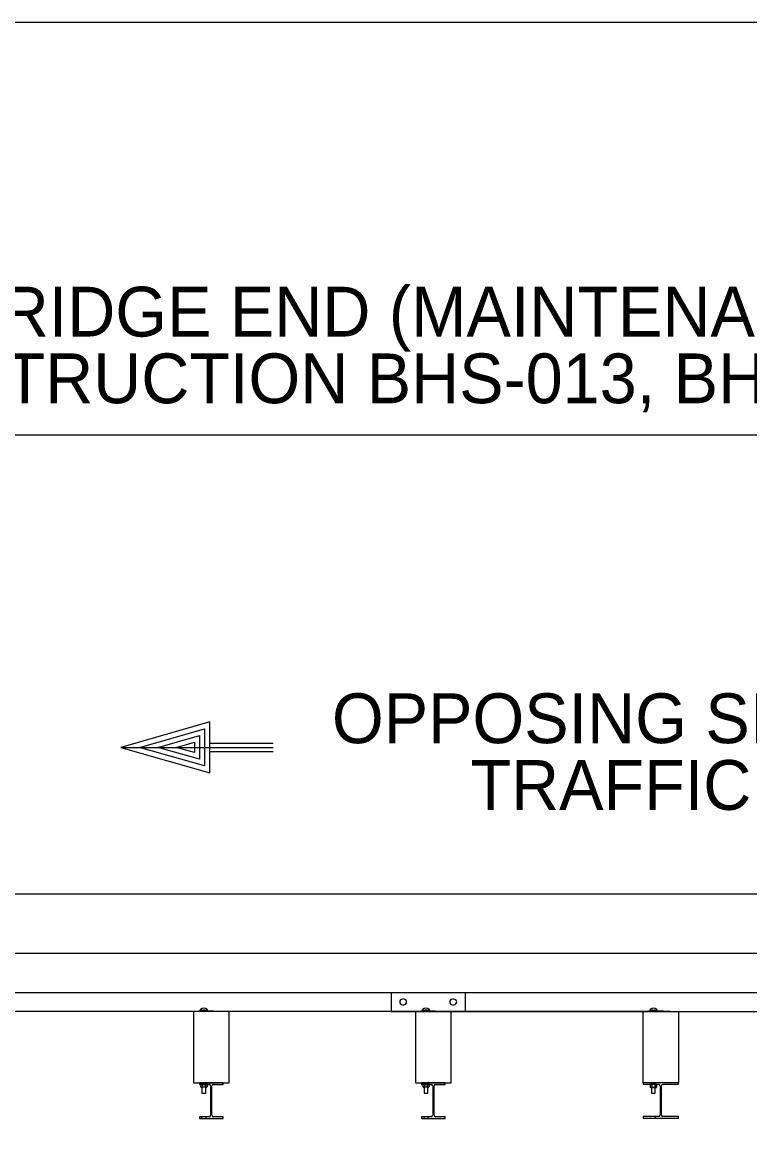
# Model space of a CAD drawing. Extents: x 503 to 668, y 143 to 243.
# Drawn here: x 614.61 to 624.85, y 227.59 to 243.29 of the extents above; entities that cross this region are included whole.
import ezdxf

# ---------------------------------------------------------------- set-up
doc = ezdxf.new("R2010")
doc.units = 0
for name, color, linetype in [('Level 1', 7, 'Continuous'), ('Level 2', 7, 'Continuous'), ('R_PL_GRAILLT_PR', 7, 'Continuous'), ('RW 2024 Reprint', 7, 'Continuous'), ('SB_STD_PT', 7, 'Continuous'), ('SB_STD_SEPIA', 7, 'Continuous')]:
    doc.layers.add(name, color=color, linetype=linetype)

msp = doc.modelspace()

# ---------------------------------------------------------------- linework, layer by layer
at = {"layer": 'Level 1'}
for p, q in [((607.791, 229.65), (617.479, 229.65)), ((613.553, 229.65), (620.845, 229.65)), ((619.803, 229.65), (619.803, 229.38)), ((619.803, 229.65), (633.312, 229.65)), ((620.845, 229.65), (620.845, 229.38)), ((617.095, 229.391), (617.303, 229.391)), ((617.121, 229.4), (617.121, 229.408)), ((617.121, 229.4), (617.121, 229.4)), ((617.121, 229.4), (617.214, 229.4)), ((617.121, 229.4), (617.214, 229.4)), ((617.126, 229.382), (617.126, 229.391)), ((617.214, 229.408), (617.214, 229.4)), ((617.214, 229.4), (617.214, 229.4)), ((617.272, 229.382), (617.272, 229.391)), ((620.22, 229.391), (620.428, 229.391)), ((620.246, 229.4), (620.246, 229.408)), ((620.246, 229.4), (620.246, 229.4)), ((620.246, 229.4), (620.339, 229.4)), ((620.251, 229.382), (620.251, 229.391)), ((620.339, 229.408), (620.339, 229.4)), ((620.339, 229.4), (620.339, 229.4)), ((620.397, 229.382), (620.397, 229.391)), ((623.42, 229.39), (623.628, 229.39)), ((623.446, 229.4), (623.446, 229.407)), ((623.446, 229.399), (623.446, 229.4)), ((623.446, 229.399), (623.54, 229.399)), ((623.54, 229.407), (623.54, 229.4)), ((623.54, 229.4), (623.54, 229.399)), ((623.597, 229.382), (623.597, 229.39)), ((623.731, 229.38), (607.779, 229.38)), ((617.022, 229.38), (617.022, 228.38)), ((617.303, 229.382), (617.095, 229.382)), ((617.167, 229.381), (617.126, 229.381)), ((617.141, 229.381), (617.141, 229.38)), ((617.209, 229.381), (617.167, 229.381)), ((617.194, 229.381), (617.194, 229.38)), ((617.522, 228.38), (617.522, 229.38)), ((619.803, 229.38), (633.312, 229.38)), ((620.147, 229.38), (620.147, 228.38)), ((620.428, 229.382), (620.22, 229.382)), ((620.292, 229.381), (620.251, 229.381)), ((620.266, 229.381), (620.266, 229.38)), ((620.334, 229.381), (620.292, 229.381)), ((620.319, 229.381), (620.319, 229.38)), ((620.647, 228.38), (620.647, 229.38)), ((623.347, 229.38), (623.847, 229.38)), ((623.347, 228.38), (623.347, 229.38)), ((623.628, 229.382), (623.42, 229.382)), ((623.493, 229.381), (623.451, 229.381)), ((623.467, 229.381), (623.467, 229.38)), ((623.534, 229.381), (623.493, 229.381)), ((623.519, 229.381), (623.519, 229.38)), ((623.847, 229.38), (623.847, 228.38)), ((617.022, 228.38), (617.522, 228.38)), ((617.105, 228.38), (617.105, 228.356)), ((617.438, 228.38), (617.105, 228.38)), ((617.105, 228.356), (617.241, 228.356)), ((617.122, 228.359), (617.122, 228.356)), ((617.122, 228.356), (617.122, 228.323)), ((617.128, 228.365), (617.134, 228.365)), ((617.134, 228.318), (617.128, 228.318)), ((617.167, 228.365), (617.134, 228.365)), ((617.167, 228.318), (617.134, 228.318)), ((617.167, 228.364), (617.141, 228.364)), ((617.19, 228.362), (617.145, 228.362)), ((617.145, 228.359), (617.145, 228.356)), ((617.145, 228.356), (617.145, 228.323)), ((617.145, 228.321), (617.167, 228.321)), ((617.167, 228.365), (617.201, 228.365)), ((617.194, 228.364), (617.167, 228.364)), ((617.167, 228.321), (617.19, 228.321)), ((617.201, 228.318), (617.167, 228.318)), ((617.19, 228.359), (617.19, 228.356)), ((617.19, 228.356), (617.19, 228.323)), ((617.201, 228.365), (617.207, 228.365)), ((617.207, 228.318), (617.201, 228.318)), ((617.213, 228.359), (617.213, 228.356)), ((617.213, 228.356), (617.213, 228.323)), ((617.262, 228.335), (617.262, 227.921)), ((617.281, 227.921), (617.281, 228.335)), ((617.302, 228.356), (617.438, 228.356)), ((617.438, 228.356), (617.438, 228.38)), ((620.147, 228.38), (620.647, 228.38)), ((620.23, 228.38), (620.23, 228.356)), ((620.563, 228.38), (620.23, 228.38)), ((620.23, 228.356), (620.366, 228.356)), ((620.247, 228.359), (620.247, 228.356)), ((620.247, 228.356), (620.247, 228.323)), ((620.253, 228.365), (620.259, 228.365)), ((620.259, 228.318), (620.253, 228.318)), ((620.292, 228.365), (620.259, 228.365)), ((620.292, 228.318), (620.259, 228.318)), ((620.292, 228.364), (620.266, 228.364)), ((620.315, 228.362), (620.27, 228.362)), ((620.27, 228.359), (620.27, 228.356)), ((620.27, 228.356), (620.27, 228.323)), ((620.27, 228.321), (620.292, 228.321)), ((620.292, 228.365), (620.326, 228.365)), ((620.319, 228.364), (620.292, 228.364)), ((620.292, 228.321), (620.315, 228.321)), ((620.326, 228.318), (620.292, 228.318)), ((620.315, 228.359), (620.315, 228.356)), ((620.315, 228.356), (620.315, 228.323)), ((620.326, 228.365), (620.332, 228.365)), ((620.332, 228.318), (620.326, 228.318)), ((620.338, 228.359), (620.338, 228.356)), ((620.338, 228.356), (620.338, 228.323)), ((620.387, 228.335), (620.387, 227.921)), ((620.406, 227.921), (620.406, 228.335)), ((620.427, 228.356), (620.563, 228.356)), ((620.563, 228.356), (620.563, 228.38)), ((623.352, 228.38), (623.347, 228.38)), ((623.352, 228.38), (623.347, 228.38)), ((623.347, 228.38), (623.347, 228.358)), ((623.347, 228.358), (623.361, 228.358)), ((623.488, 228.38), (623.352, 228.38)), ((623.361, 228.358), (623.478, 228.358)), ((623.448, 228.353), (623.448, 228.349)), ((623.448, 228.349), (623.448, 228.316)), ((623.459, 228.311), (623.454, 228.311)), ((623.493, 228.311), (623.459, 228.311)), ((623.493, 228.358), (623.467, 228.358)), ((623.47, 228.353), (623.47, 228.352)), ((623.47, 228.352), (623.47, 228.316)), ((623.515, 228.355), (623.471, 228.355)), ((623.471, 228.314), (623.493, 228.314)), ((623.478, 228.358), (623.566, 228.358)), ((623.706, 228.38), (623.488, 228.38)), ((623.519, 228.358), (623.493, 228.358)), ((623.493, 228.314), (623.515, 228.314)), ((623.527, 228.311), (623.493, 228.311)), ((623.515, 228.353), (623.515, 228.316)), ((623.532, 228.311), (623.527, 228.311)), ((623.538, 228.353), (623.538, 228.316)), ((623.587, 228.337), (623.587, 227.923)), ((623.606, 227.923), (623.606, 228.337)), ((623.627, 228.358), (623.715, 228.358)), ((623.842, 228.38), (623.706, 228.38)), ((623.847, 228.38), (623.706, 228.38)), ((623.715, 228.358), (623.833, 228.358)), ((623.833, 228.358), (623.846, 228.358)), ((623.847, 228.38), (623.842, 228.38)), ((623.846, 228.38), (623.842, 228.38)), ((623.846, 228.358), (623.846, 228.38)), ((617.141, 228.233), (617.194, 228.233)), ((620.266, 228.233), (620.319, 228.233)), ((623.467, 228.233), (623.519, 228.233)), ((623.586, 228.26), (623.586, 228)), ((623.607, 228), (623.607, 228.26)), ((617.105, 227.9), (617.105, 227.877)), ((617.241, 227.9), (617.105, 227.9)), ((617.105, 227.877), (617.438, 227.877)), ((617.438, 227.9), (617.302, 227.9)), ((617.438, 227.877), (617.438, 227.9)), ((620.23, 227.9), (620.23, 227.877)), ((620.366, 227.9), (620.23, 227.9)), ((620.23, 227.877), (620.563, 227.877)), ((620.563, 227.9), (620.427, 227.9)), ((620.563, 227.877), (620.563, 227.9)), ((623.347, 227.902), (623.347, 227.88)), ((623.566, 227.902), (623.347, 227.902)), ((623.347, 227.88), (623.846, 227.88)), ((623.587, 227.923), (623.587, 227.922)), ((623.606, 227.922), (623.606, 227.923)), ((623.846, 227.902), (623.627, 227.902)), ((623.846, 227.88), (623.846, 227.902))]:
    msp.add_line(p, q, dxfattribs=at)
for points in [[(619.981, 229.555), (619.962, 229.555)], [(620.686, 229.555), (620.666, 229.555)], [(619.962, 229.477), (619.981, 229.477)], [(620.666, 229.477), (620.686, 229.477)]]:
    msp.add_lwpolyline(points, dxfattribs=at)
for centre, radius, start, end in [((619.962, 229.516), 0.0392, 89.9995, 269.9995), ((619.981, 229.516), 0.0392, 269.9995, 89.9995), ((620.666, 229.516), 0.0392, 89.9995, 269.9995), ((620.686, 229.516), 0.0392, 269.9995, 89.9995), ((617.167, 229.361), 0.0663, 45.0425, 134.9575), ((620.292, 229.361), 0.0663, 45.0425, 134.9575), ((623.493, 229.36), 0.0663, 45.0425, 134.9575), ((617.241, 228.335), 0.0208, 359.9968, 90.0036), ((617.302, 228.335), 0.0208, 89.9964, 180.0032), ((620.366, 228.335), 0.0208, 0.0042, 89.9962), ((620.427, 228.335), 0.0208, 90.0038, 179.9958), ((623.566, 228.337), 0.0208, 359.9968, 89.9992), ((623.627, 228.337), 0.0208, 89.9922, 180.0032), ((617.241, 227.921), 0.0208, 269.9964, 0.0032), ((617.302, 227.921), 0.0208, 179.9968, 270.0036), ((620.366, 227.921), 0.0208, 270.0037, 359.9959), ((620.427, 227.921), 0.0208, 180.0041, 269.9963), ((623.566, 227.923), 0.0208, 270.0006, 356.5636), ((623.627, 227.923), 0.0208, 183.4364, 270.008)]:
    msp.add_arc(centre, radius, start, end, dxfattribs=at)
for points, degree in [([(617.095, 229.391), (617.095, 229.382)], 1), ([(617.126, 229.4), (617.126, 229.381)], 1), ([(617.167, 229.397), (617.167, 229.397), (617.164, 229.398), (617.159, 229.399), (617.154, 229.399), (617.152, 229.4)], 3), ([(617.183, 229.4), (617.181, 229.399), (617.176, 229.399), (617.171, 229.398), (617.168, 229.397), (617.167, 229.397)], 3), ([(617.209, 229.381), (617.209, 229.4)], 1), ([(617.303, 229.382), (617.303, 229.391)], 1), ([(620.22, 229.391), (620.22, 229.382)], 1), ([(620.251, 229.4), (620.251, 229.381)], 1), ([(620.292, 229.397), (620.292, 229.397), (620.289, 229.398), (620.284, 229.399), (620.279, 229.399), (620.277, 229.4)], 3), ([(620.308, 229.4), (620.306, 229.399), (620.301, 229.399), (620.296, 229.398), (620.293, 229.397), (620.292, 229.397)], 3), ([(620.334, 229.381), (620.334, 229.4)], 1), ([(620.428, 229.382), (620.428, 229.391)], 1), ([(623.42, 229.39), (623.42, 229.382)], 1), ([(623.451, 229.399), (623.451, 229.381)], 1), ([(623.493, 229.397), (623.493, 229.397), (623.489, 229.397), (623.484, 229.399), (623.479, 229.399), (623.477, 229.399)], 3), ([(623.508, 229.399), (623.506, 229.399), (623.501, 229.399), (623.496, 229.397), (623.493, 229.397), (623.493, 229.397)], 3), ([(623.534, 229.381), (623.534, 229.399)], 1), ([(623.628, 229.382), (623.628, 229.39)], 1), ([(617.122, 228.359), (617.124, 228.361), (617.127, 228.363), (617.132, 228.365), (617.134, 228.365), (617.134, 228.365)], 3), ([(617.128, 228.365), (617.122, 228.359)], 1), ([(617.122, 228.323), (617.128, 228.318)], 1), ([(617.122, 228.323), (617.124, 228.322), (617.127, 228.319), (617.132, 228.318), (617.134, 228.318), (617.134, 228.318)], 3), ([(617.134, 228.365), (617.135, 228.364), (617.139, 228.364), (617.142, 228.361), (617.144, 228.36), (617.145, 228.359)], 3), ([(617.134, 228.318), (617.135, 228.318), (617.139, 228.319), (617.142, 228.321), (617.144, 228.323), (617.145, 228.323)], 3), ([(617.136, 228.38), (617.136, 228.356)], 1), ([(617.141, 228.365), (617.141, 228.364)], 1), ([(617.141, 228.364), (617.145, 228.362)], 1), ([(617.145, 228.321), (617.141, 228.318)], 1), ([(617.141, 228.318), (617.141, 228.233)], 1), ([(617.167, 228.365), (617.167, 228.365), (617.164, 228.364), (617.157, 228.364), (617.15, 228.362), (617.146, 228.36), (617.145, 228.359)], 3), ([(617.145, 228.362), (617.145, 228.321)], 1), ([(617.167, 228.318), (617.167, 228.318), (617.164, 228.318), (617.157, 228.319), (617.15, 228.321), (617.146, 228.323), (617.145, 228.323)], 3), ([(617.19, 228.359), (617.188, 228.36), (617.184, 228.362), (617.176, 228.364), (617.17, 228.364), (617.167, 228.365)], 3), ([(617.19, 228.323), (617.188, 228.322), (617.184, 228.321), (617.176, 228.318), (617.17, 228.318), (617.167, 228.318)], 3), ([(617.19, 228.359), (617.192, 228.361), (617.195, 228.363), (617.199, 228.365), (617.201, 228.365), (617.201, 228.365)], 3), ([(617.19, 228.362), (617.194, 228.364)], 1), ([(617.19, 228.321), (617.19, 228.362)], 1), ([(617.19, 228.323), (617.192, 228.322), (617.195, 228.319), (617.199, 228.318), (617.201, 228.318), (617.201, 228.318)], 3), ([(617.194, 228.318), (617.19, 228.321)], 1), ([(617.194, 228.364), (617.194, 228.365)], 1), ([(617.194, 228.233), (617.194, 228.318)], 1), ([(617.199, 228.356), (617.199, 228.38)], 1), ([(617.201, 228.365), (617.203, 228.364), (617.206, 228.364), (617.21, 228.361), (617.212, 228.36), (617.213, 228.359)], 3), ([(617.201, 228.318), (617.203, 228.318), (617.206, 228.319), (617.21, 228.321), (617.212, 228.323), (617.213, 228.323)], 3), ([(617.213, 228.359), (617.207, 228.365)], 1), ([(617.207, 228.318), (617.213, 228.323)], 1), ([(620.247, 228.359), (620.249, 228.361), (620.252, 228.363), (620.257, 228.365), (620.259, 228.365), (620.259, 228.365)], 3), ([(620.253, 228.365), (620.247, 228.359)], 1), ([(620.247, 228.323), (620.253, 228.318)], 1), ([(620.247, 228.323), (620.249, 228.322), (620.252, 228.319), (620.257, 228.318), (620.259, 228.318), (620.259, 228.318)], 3), ([(620.259, 228.365), (620.258, 228.364)], 1), ([(620.259, 228.365), (620.26, 228.364), (620.264, 228.364), (620.267, 228.361), (620.269, 228.36), (620.27, 228.359)], 3), ([(620.259, 228.318), (620.26, 228.318), (620.264, 228.319), (620.267, 228.321), (620.269, 228.323), (620.27, 228.323)], 3), ([(620.261, 228.38), (620.261, 228.356)], 1), ([(620.266, 228.365), (620.266, 228.364)], 1), ([(620.266, 228.364), (620.27, 228.362)], 1), ([(620.27, 228.321), (620.266, 228.318)], 1), ([(620.266, 228.318), (620.266, 228.233)], 1), ([(620.292, 228.365), (620.292, 228.365), (620.289, 228.364), (620.282, 228.364), (620.275, 228.362), (620.271, 228.36), (620.27, 228.359)], 3), ([(620.27, 228.362), (620.27, 228.321)], 1), ([(620.292, 228.318), (620.292, 228.318), (620.289, 228.318), (620.282, 228.319), (620.275, 228.321), (620.271, 228.323), (620.27, 228.323)], 3), ([(620.315, 228.359), (620.313, 228.36), (620.309, 228.362), (620.301, 228.364), (620.295, 228.364), (620.292, 228.365)], 3), ([(620.315, 228.323), (620.313, 228.322), (620.309, 228.321), (620.301, 228.318), (620.295, 228.318), (620.292, 228.318)], 3), ([(620.315, 228.359), (620.317, 228.361), (620.32, 228.363), (620.324, 228.365), (620.326, 228.365), (620.326, 228.365)], 3), ([(620.315, 228.362), (620.319, 228.364)], 1), ([(620.315, 228.321), (620.315, 228.362)], 1), ([(620.315, 228.323), (620.317, 228.322), (620.32, 228.319), (620.324, 228.318), (620.326, 228.318), (620.326, 228.318)], 3), ([(620.319, 228.318), (620.315, 228.321)], 1), ([(620.319, 228.364), (620.319, 228.365)], 1), ([(620.319, 228.233), (620.319, 228.318)], 1), ([(620.324, 228.356), (620.324, 228.38)], 1), ([(620.326, 228.365), (620.328, 228.364), (620.331, 228.364), (620.335, 228.361), (620.337, 228.36), (620.338, 228.359)], 3), ([(620.326, 228.318), (620.328, 228.318), (620.331, 228.319), (620.335, 228.321), (620.337, 228.323), (620.338, 228.323)], 3), ([(620.338, 228.359), (620.332, 228.365)], 1), ([(620.332, 228.318), (620.338, 228.323)], 1), ([(623.454, 228.358), (623.448, 228.353)], 1), ([(623.448, 228.353), (623.449, 228.354), (623.453, 228.357), (623.457, 228.358), (623.459, 228.358), (623.459, 228.358)], 3), ([(623.448, 228.316), (623.449, 228.315), (623.453, 228.313), (623.457, 228.311), (623.459, 228.311), (623.459, 228.311)], 3), ([(623.448, 228.316), (623.454, 228.311)], 1), ([(623.459, 228.311), (623.458, 228.311)], 1), ([(623.459, 228.358), (623.46, 228.358), (623.464, 228.357), (623.468, 228.355), (623.47, 228.353), (623.47, 228.353)], 3), ([(623.459, 228.311), (623.46, 228.312), (623.464, 228.312), (623.468, 228.314), (623.47, 228.316), (623.47, 228.316)], 3), ([(623.461, 228.38), (623.461, 228.358)], 1), ([(623.467, 228.358), (623.471, 228.355)], 1), ([(623.467, 228.358), (623.467, 228.358)], 1), ([(623.471, 228.314), (623.467, 228.311)], 1), ([(623.467, 228.311), (623.467, 228.233)], 1), ([(623.493, 228.358), (623.492, 228.358), (623.489, 228.358), (623.482, 228.357), (623.476, 228.355), (623.471, 228.353), (623.47, 228.353)], 3), ([(623.493, 228.311), (623.492, 228.311), (623.489, 228.311), (623.482, 228.312), (623.476, 228.314), (623.471, 228.316), (623.47, 228.316)], 3), ([(623.471, 228.355), (623.471, 228.314)], 1), ([(623.515, 228.353), (623.513, 228.353), (623.509, 228.355), (623.501, 228.357), (623.496, 228.358), (623.493, 228.358)], 3), ([(623.515, 228.316), (623.513, 228.316), (623.509, 228.314), (623.501, 228.312), (623.496, 228.311), (623.493, 228.311)], 3), ([(623.515, 228.353), (623.517, 228.354), (623.52, 228.357), (623.524, 228.358), (623.527, 228.358), (623.527, 228.358)], 3), ([(623.515, 228.355), (623.519, 228.358)], 1), ([(623.515, 228.314), (623.515, 228.355)], 1), ([(623.515, 228.316), (623.517, 228.315), (623.52, 228.313), (623.524, 228.311), (623.527, 228.311), (623.527, 228.311)], 3), ([(623.519, 228.311), (623.515, 228.314)], 1), ([(623.519, 228.358), (623.519, 228.358)], 1), ([(623.519, 228.233), (623.519, 228.311)], 1), ([(623.524, 228.358), (623.524, 228.38)], 1), ([(623.527, 228.358), (623.528, 228.358), (623.532, 228.357), (623.535, 228.355), (623.537, 228.353), (623.538, 228.353)], 3), ([(623.527, 228.311), (623.528, 228.312), (623.532, 228.312), (623.535, 228.314), (623.537, 228.316), (623.538, 228.316)], 3), ([(623.538, 228.353), (623.532, 228.358)], 1), ([(623.532, 228.311), (623.538, 228.316)], 1), ([(623.587, 228.099), (623.606, 228.099)], 1), ([(617.136, 227.9), (617.136, 227.877)], 1), ([(617.199, 227.877), (617.199, 227.9)], 1), ([(620.261, 227.9), (620.261, 227.877)], 1), ([(620.324, 227.877), (620.324, 227.9)], 1), ([(623.524, 227.88), (623.524, 227.902)], 1)]:
    msp.add_open_spline(points, degree=degree, dxfattribs=at)
at = {"layer": 'Level 2'}
msp.add_line((637.187, 237.486), (595.257, 237.486), dxfattribs=at)
at = {"layer": 'R_PL_GRAILLT_PR'}
msp.add_line((637.187, 231.029), (509.242, 231.029), dxfattribs=at)
at = {"layer": 'RW 2024 Reprint'}
msp.add_line((637.187, 230.196), (509.242, 230.196), dxfattribs=at)
at = {"layer": 'SB_STD_PT'}
msp.add_lwpolyline([(502.896, 143.168), (667.897, 143.168), (667.897, 243.293), (502.896, 243.293)], close=True, dxfattribs=at)
at = {"layer": 'SB_STD_SEPIA'}
for p, q in [((617.25, 233.155), (618.142, 233.155)), ((616.001, 233.096), (618.142, 233.096)), ((617.25, 233.037), (618.142, 233.037))]:
    msp.add_line(p, q, dxfattribs=at)
for points in [[(617.25, 232.739), (617.25, 233.453), (616.001, 233.096)], [(617.179, 232.834), (616.261, 233.096), (617.179, 233.358)], [(617.107, 232.928), (616.521, 233.096), (617.107, 233.264)], [(617.036, 233.023), (616.78, 233.096), (617.036, 233.169)]]:
    msp.add_lwpolyline(points, close=True, dxfattribs=at)

# ---------------------------------------------------------------- texts
at = {"layer": 'Level 2'}
for s, p in [('GUARDRAIL CONNECTOR TO BRIDGE END (MAINTENANCE RBC-004,', (600.112, 238.874)), ('RBC-005, RBC-006) (NEW CONSTRUCTION BHS-013, BHS-014)', (600.112, 237.936)), ('OPPOSING SIDE', (618.97, 233.155)), ('TRAFFIC', (620.918, 232.217))]:
    msp.add_text(s, height=0.7, dxfattribs=at).set_placement(p)

doc.saveas('drawing.dxf')
